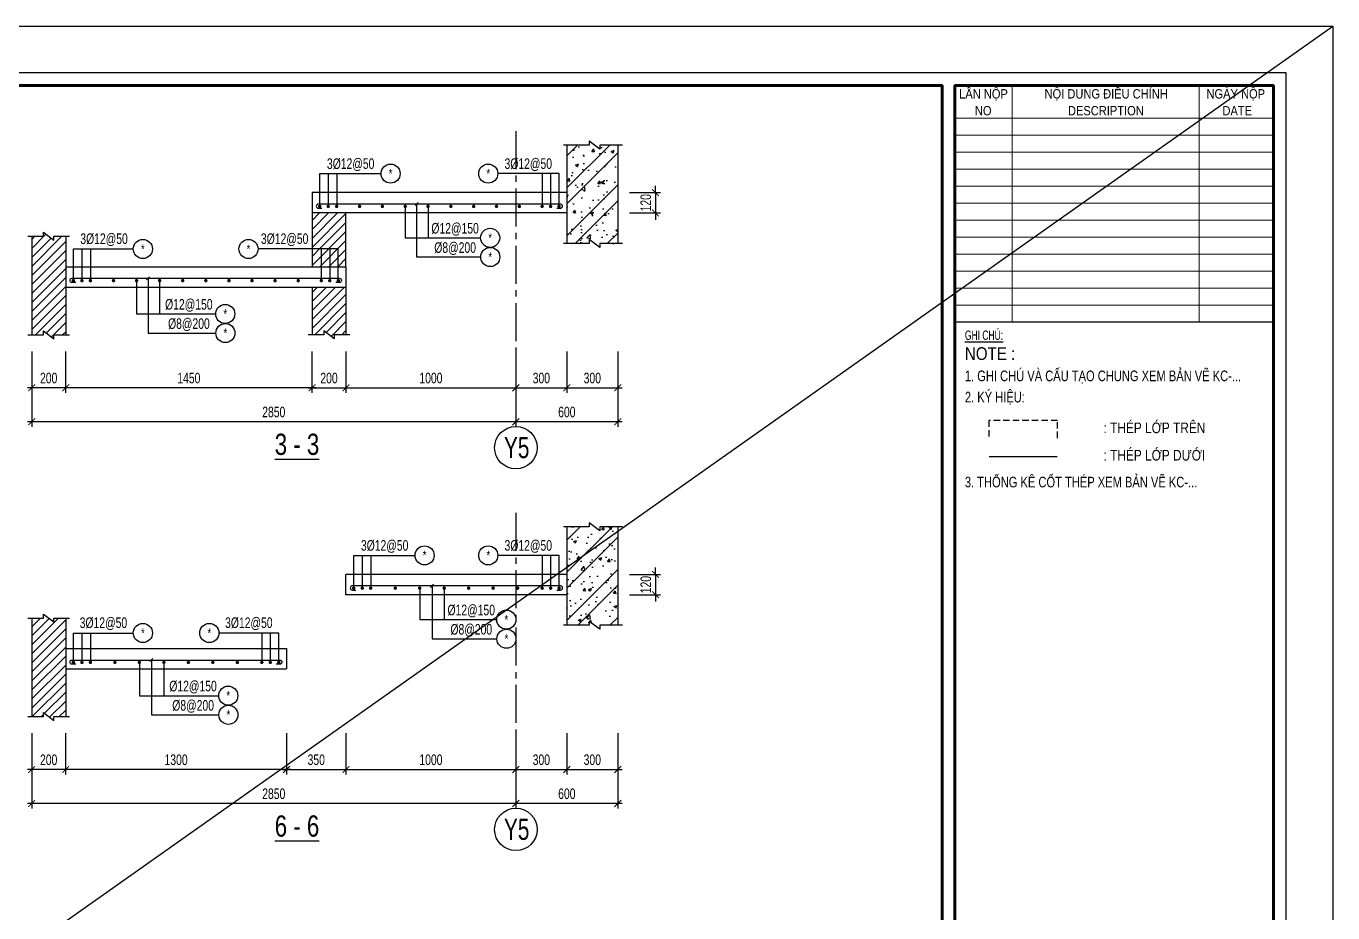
# Model space of a CAD drawing. Header units: millimetres. Extents: x -77370 to 109412, y -14880 to 214694.
# Drawn here: x 72922 to 88305, y 166836 to 177275 of the extents above; entities that cross this region are included whole.
import ezdxf
from ezdxf.enums import TextEntityAlignment as Align

# ---------------------------------------------------------------- set-up
doc = ezdxf.new("R2010")
doc.units = ezdxf.units.MM
doc.header["$LTSCALE"] = 300
doc.header["$MEASUREMENT"] = 0
doc.header["$PDMODE"] = 66
doc.linetypes.add('CENTER2', pattern=[1.125, 0.75, -0.125, 0.125, -0.125])
doc.linetypes.add('HIDDEN', pattern=[0.375, 0.25, -0.125])
doc.layers.get('0').update_dxf_attribs({"linetype": 'CONTINUOUS'})
doc.layers.get('DEFPOINTS').update_dxf_attribs({"linetype": 'CONTINUOUS'})
for name, color, linetype in [('CDC -TEXT KHUNG', 7, 'CONTINUOUS'), ('CDC-KHUNGTEN', 7, 'CONTINUOUS'), ('CDC.01.AXIS', 160, 'CENTER2'), ('CDC.02.DIM', 1, 'CONTINUOUS'), ('CDC.03.BORDER', 3, 'CONTINUOUS'), ('CDC.05.STEEL', 4, 'CONTINUOUS'), ('CDC.06.TEXT', 2, 'CONTINUOUS'), ('CDC.10.HATCH', 251, 'CONTINUOUS'), ('CDC.11.NOTE', 8, 'CONTINUOUS'), ('CDC.14.STEELNUM', 2, 'CONTINUOUS'), ('KCS_SNODE', 6, 'CONTINUOUS'), ('KCS_TEXT', 2, 'CONTINUOUS')]:
    doc.layers.add(name, color=color, linetype=linetype)
doc.layers.add('KCS_Plotter', color=11, linetype='CONTINUOUS', plot=False)
doc.styles.add('ARIAL', font='arial.ttf', dxfattribs={"width": 0.65})
doc.styles.add('Arial_4', font='arial.ttf', dxfattribs={"width": 0.75, "height": 3})
doc.styles.add('KCS_SMTEXT', font='arial.ttf', dxfattribs={"width": 0.7})
doc.styles.add('KT CDC', font='arial.ttf', dxfattribs={"width": 0.85, "height": 200})
doc.dimstyles.new('KCS_DIM25', dxfattribs={"dimscale": 2, "dimtxt": 62.5, "dimasz": 40, "dimexe": 30, "dimexo": 0, "dimgap": 25, "dimtad": 1, "dimdec": 0, "dimlfac": 0.5, "dimzin": 13, "dimdsep": 46, "dimtxsty": 'KCS_SMTEXT', "dimblk": 'ARCHTICK', "dimcen": 0, "dimdle": 25, "dimclrd": 1, "dimclre": 1, "dimclrt": 2, "dimadec": 0, "dimazin": 0, "dimtfac": 1, "dimtdec": 0, "dimtix": 1, "dimtmove": 2, "dimatfit": 3, "dimfxl": 1, "dimtolj": 1, "dimtzin": 13, "dimarcsym": 0})
pattern_1 = [(45, (-2412419.23, 1011026.46), (-53.0330086, 53.0330086), [])]
pattern_2 = [(45, (-2412419.23, 1011026.46), (-282.84271, 282.84271), []), (45, (-2412231.73, 1011026.46), (-282.84271, 282.84271), []), (50, (-2412419.23, 1011026.46), (358.63009, -31.376067), [37.5, -412.5]), (355, (-2412419.23, 1011026.46), (-69.375667, 376.096067), [30, -330]), (100.4514, (-2412389.34, 1011023.85), (289.25469, 344.71977), [31.870095, -350.571056]), (46.1842, (-2412419.23, 1011126.46), (533.620524, -82.75951), [56.25, -618.75]), (96.6356, (-2412374.76, 1011119.56), (467.33135, 487.05894), [47.80514, -525.8565]), (351.1842, (-2412419.23, 1011126.46), (467.33097, 487.0593), [45, -495]), (21, (-2412369.23, 1011101.46), (298.453526, -201.309445), [37.5, -412.5]), (326, (-2412369.23, 1011101.46), (121.657666, 362.57502), [30, -330]), (71.4514, (-2412344.36, 1011084.7), (420.111314, 161.26525), [31.870095, -350.571056]), (37.5, (-2412419.23, 1011026.46), (6.0799277, 166.446927), [0, -326, 0, -335, 0, -331.25]), (7.5, (-2412419.23, 1011026.46), (131.534769, 197.205856), [0, -191, 0, -318.5, 0, -126.25]), (327.5, (-2412530.73, 1011026.46), (266.911218, -11.277436), [0, -125, 0, -390, 0, -517.5]), (317.5, (-2412580.73, 1011026.46), (291.593085, 50.052491), [0, -162.5, 0, -259, 0, -367.5])]

# ---------------------------------------------------------------- blocks, each defined once
blk = doc.blocks.new('_ArchTick')
at = {"color": 0, "linetype": 'ByBlock', "const_width": 0.15}
blk.add_lwpolyline([(-0.5, -0.5), (0.5, 0.5)], dxfattribs=at)
blk = doc.blocks.new('*D898')
at = {"layer": 'CDC.02.DIM', "color": 1, "lineweight": -2, "transparency": 16777216}
for p, q in [((72987, 173445), (72987, 172958)), ((73387, 173445), (73387, 172958)), ((73437, 173018), (72937, 173018))]:
    blk.add_line(p, q, dxfattribs=at)
at = {"layer": 'DEFPOINTS', "color": 0, "transparency": 16777216}
for p in [(72987, 173445), (73387, 173445), (72987, 173018)]:
    blk.add_point(p, dxfattribs=at)
at = {"layer": 'CDC.02.DIM', "color": 1, "lineweight": -2, "transparency": 16777216, "xscale": 80, "yscale": 80, "zscale": 80, "rotation": 180}
blk.add_blockref('_ArchTick', (72987, 173018), dxfattribs=at)
at = {"layer": 'CDC.02.DIM', "color": 1, "lineweight": -2, "transparency": 16777216, "xscale": 80, "yscale": 80, "zscale": 80}
blk.add_blockref('_ArchTick', (73387, 173018), dxfattribs=at)
at = {"layer": 'CDC.02.DIM', "color": 2, "transparency": 16777216, "insert": (73187, 173132), "char_height": 125, "attachment_point": 5, "style": 'KCS_SMTEXT'}
blk.add_mtext('\\A1;200', dxfattribs=at)
blk = doc.blocks.new('*D900')
at = {"layer": 'CDC.02.DIM', "color": 1, "lineweight": -2, "transparency": 16777216}
for p, q in [((80331, 175316), (80331, 175396)), ((80024, 175316), (80391, 175316)), ((80331, 175316), (80331, 175076)), ((80024, 175076), (80391, 175076)), ((80331, 175076), (80331, 174996))]:
    blk.add_line(p, q, dxfattribs=at)
at = {"layer": 'DEFPOINTS', "color": 0, "transparency": 16777216}
for p in [(80024, 175316, 0), (80024, 175076, 0), (80331, 175076)]:
    blk.add_point(p, dxfattribs=at)
at = {"layer": 'CDC.02.DIM', "color": 1, "lineweight": -2, "transparency": 16777216, "xscale": 80, "yscale": 80, "zscale": 80}
for p, rotation in [((80331, 175316), 270), ((80331, 175076), 90)]:
    blk.add_blockref('_ArchTick', p, dxfattribs=dict(at, rotation=rotation))
at = {"layer": 'CDC.02.DIM', "color": 2, "transparency": 16777216, "insert": (80217, 175196), "char_height": 125, "attachment_point": 5, "rotation": 90, "style": 'KCS_SMTEXT'}
blk.add_mtext('\\A1;120', dxfattribs=at)
blk = doc.blocks.new('*D901')
at = {"layer": 'CDC.02.DIM', "color": 1, "lineweight": -2, "transparency": 16777216}
for p, q in [((78687, 173445), (78687, 172958)), ((79287, 173445), (79287, 172958)), ((78637, 173018), (79337, 173018))]:
    blk.add_line(p, q, dxfattribs=at)
at = {"layer": 'DEFPOINTS', "color": 0, "transparency": 16777216}
for p in [(78687, 173445), (79287, 173445), (79287, 173018)]:
    blk.add_point(p, dxfattribs=at)
at = {"layer": 'CDC.02.DIM', "color": 1, "lineweight": -2, "transparency": 16777216, "xscale": 80, "yscale": 80, "zscale": 80, "rotation": 180}
blk.add_blockref('_ArchTick', (78687, 173018), dxfattribs=at)
at = {"layer": 'CDC.02.DIM', "color": 1, "lineweight": -2, "transparency": 16777216, "xscale": 80, "yscale": 80, "zscale": 80}
blk.add_blockref('_ArchTick', (79287, 173018), dxfattribs=at)
at = {"layer": 'CDC.02.DIM', "color": 2, "transparency": 16777216, "insert": (78987, 173132), "char_height": 125, "attachment_point": 5, "style": 'KCS_SMTEXT'}
blk.add_mtext('\\A1;300', dxfattribs=at)
blk = doc.blocks.new('*D902')
at = {"layer": 'CDC.02.DIM', "color": 1, "lineweight": -2, "transparency": 16777216}
for p, q in [((73387, 173445), (73387, 172958)), ((76287, 173445), (76287, 172958)), ((76337, 173018), (73337, 173018))]:
    blk.add_line(p, q, dxfattribs=at)
at = {"layer": 'DEFPOINTS', "color": 0, "transparency": 16777216}
for p in [(73387, 173445), (76287, 173445, 0), (73387, 173018)]:
    blk.add_point(p, dxfattribs=at)
at = {"layer": 'CDC.02.DIM', "color": 1, "lineweight": -2, "transparency": 16777216, "xscale": 80, "yscale": 80, "zscale": 80, "rotation": 180}
blk.add_blockref('_ArchTick', (73387, 173018), dxfattribs=at)
at = {"layer": 'CDC.02.DIM', "color": 1, "lineweight": -2, "transparency": 16777216, "xscale": 80, "yscale": 80, "zscale": 80}
blk.add_blockref('_ArchTick', (76287, 173018), dxfattribs=at)
at = {"layer": 'CDC.02.DIM', "color": 2, "transparency": 16777216, "insert": (74837, 173132), "char_height": 125, "attachment_point": 5, "style": 'KCS_SMTEXT'}
blk.add_mtext('\\A1;1450', dxfattribs=at)
blk = doc.blocks.new('*D903')
at = {"layer": 'CDC.02.DIM', "color": 1, "lineweight": -2, "transparency": 16777216}
for p, q in [((78687, 173445), (78687, 172558)), ((79887, 173445), (79887, 172558)), ((79937, 172618), (78637, 172618))]:
    blk.add_line(p, q, dxfattribs=at)
at = {"layer": 'DEFPOINTS', "color": 0, "transparency": 16777216}
for p in [(78687, 173445), (79887, 173445, 0), (78687, 172618)]:
    blk.add_point(p, dxfattribs=at)
at = {"layer": 'CDC.02.DIM', "color": 1, "lineweight": -2, "transparency": 16777216, "xscale": 80, "yscale": 80, "zscale": 80, "rotation": 180}
blk.add_blockref('_ArchTick', (78687, 172618), dxfattribs=at)
at = {"layer": 'CDC.02.DIM', "color": 1, "lineweight": -2, "transparency": 16777216, "xscale": 80, "yscale": 80, "zscale": 80}
blk.add_blockref('_ArchTick', (79887, 172618), dxfattribs=at)
at = {"layer": 'CDC.02.DIM', "color": 2, "transparency": 16777216, "insert": (79287, 172732), "char_height": 125, "attachment_point": 5, "style": 'KCS_SMTEXT'}
blk.add_mtext('\\A1;600', dxfattribs=at)
blk = doc.blocks.new('*D904')
at = {"layer": 'CDC.02.DIM', "color": 1, "lineweight": -2, "transparency": 16777216}
for p, q in [((79287, 173445), (79287, 172958)), ((79887, 173445), (79887, 172958)), ((79237, 173018), (79937, 173018))]:
    blk.add_line(p, q, dxfattribs=at)
at = {"layer": 'DEFPOINTS', "color": 0, "transparency": 16777216}
for p in [(79287, 173445, 0), (79887, 173445), (79887, 173018)]:
    blk.add_point(p, dxfattribs=at)
at = {"layer": 'CDC.02.DIM', "color": 1, "lineweight": -2, "transparency": 16777216, "xscale": 80, "yscale": 80, "zscale": 80, "rotation": 180}
blk.add_blockref('_ArchTick', (79287, 173018), dxfattribs=at)
at = {"layer": 'CDC.02.DIM', "color": 1, "lineweight": -2, "transparency": 16777216, "xscale": 80, "yscale": 80, "zscale": 80}
blk.add_blockref('_ArchTick', (79887, 173018), dxfattribs=at)
at = {"layer": 'CDC.02.DIM', "color": 2, "transparency": 16777216, "insert": (79587, 173132), "char_height": 125, "attachment_point": 5, "style": 'KCS_SMTEXT'}
blk.add_mtext('\\A1;300', dxfattribs=at)
blk = doc.blocks.new('*D905')
at = {"layer": 'CDC.02.DIM', "color": 1, "lineweight": -2, "transparency": 16777216}
for p, q in [((72987, 173445), (72987, 172558)), ((78687, 173445), (78687, 172558)), ((78737, 172618), (72937, 172618))]:
    blk.add_line(p, q, dxfattribs=at)
at = {"layer": 'DEFPOINTS', "color": 0, "transparency": 16777216}
for p in [(72987, 173445, 0), (78687, 173445, 0), (72987, 172618)]:
    blk.add_point(p, dxfattribs=at)
at = {"layer": 'CDC.02.DIM', "color": 1, "lineweight": -2, "transparency": 16777216, "xscale": 80, "yscale": 80, "zscale": 80, "rotation": 180}
blk.add_blockref('_ArchTick', (72987, 172618), dxfattribs=at)
at = {"layer": 'CDC.02.DIM', "color": 1, "lineweight": -2, "transparency": 16777216, "xscale": 80, "yscale": 80, "zscale": 80}
blk.add_blockref('_ArchTick', (78687, 172618), dxfattribs=at)
at = {"layer": 'CDC.02.DIM', "color": 2, "transparency": 16777216, "insert": (75837, 172732), "char_height": 125, "attachment_point": 5, "style": 'KCS_SMTEXT'}
blk.add_mtext('\\A1;2850', dxfattribs=at)
blk = doc.blocks.new('*D809')
at = {"layer": 'CDC.02.DIM', "color": 1, "lineweight": -2, "transparency": 16777216}
for p, q in [((76287, 173445), (76287, 172958)), ((76687, 173445), (76687, 172958)), ((76237, 173018), (76737, 173018))]:
    blk.add_line(p, q, dxfattribs=at)
at = {"layer": 'DEFPOINTS', "color": 0, "transparency": 16777216}
for p in [(76287, 173445), (76687, 173445, 0), (76687, 173018)]:
    blk.add_point(p, dxfattribs=at)
at = {"layer": 'CDC.02.DIM', "color": 1, "lineweight": -2, "transparency": 16777216, "xscale": 80, "yscale": 80, "zscale": 80, "rotation": 180}
blk.add_blockref('_ArchTick', (76287, 173018), dxfattribs=at)
at = {"layer": 'CDC.02.DIM', "color": 1, "lineweight": -2, "transparency": 16777216, "xscale": 80, "yscale": 80, "zscale": 80}
blk.add_blockref('_ArchTick', (76687, 173018), dxfattribs=at)
at = {"layer": 'CDC.02.DIM', "color": 2, "transparency": 16777216, "insert": (76487, 173132), "char_height": 125, "attachment_point": 5, "style": 'KCS_SMTEXT'}
blk.add_mtext('\\A1;200', dxfattribs=at)
blk = doc.blocks.new('*D810')
at = {"layer": 'CDC.02.DIM', "color": 1, "lineweight": -2, "transparency": 16777216}
for p, q in [((72987, 168951), (72987, 168464)), ((73387, 168951), (73387, 168464)), ((73437, 168524), (72937, 168524))]:
    blk.add_line(p, q, dxfattribs=at)
at = {"layer": 'DEFPOINTS', "color": 0, "transparency": 16777216}
for p in [(72987, 168951), (73387, 168951), (72987, 168524)]:
    blk.add_point(p, dxfattribs=at)
at = {"layer": 'CDC.02.DIM', "color": 1, "lineweight": -2, "transparency": 16777216, "xscale": 80, "yscale": 80, "zscale": 80, "rotation": 180}
blk.add_blockref('_ArchTick', (72987, 168524), dxfattribs=at)
at = {"layer": 'CDC.02.DIM', "color": 1, "lineweight": -2, "transparency": 16777216, "xscale": 80, "yscale": 80, "zscale": 80}
blk.add_blockref('_ArchTick', (73387, 168524), dxfattribs=at)
at = {"layer": 'CDC.02.DIM', "color": 2, "transparency": 16777216, "insert": (73187, 168638), "char_height": 125, "attachment_point": 5, "style": 'KCS_SMTEXT'}
blk.add_mtext('\\A1;200', dxfattribs=at)
blk = doc.blocks.new('*D812')
at = {"layer": 'CDC.02.DIM', "color": 1, "lineweight": -2, "transparency": 16777216}
for p, q in [((80024, 170821), (80391, 170821)), ((80331, 170821), (80331, 170901)), ((80331, 170821), (80331, 170581)), ((80024, 170581), (80391, 170581)), ((80331, 170581), (80331, 170501))]:
    blk.add_line(p, q, dxfattribs=at)
at = {"layer": 'DEFPOINTS', "color": 0, "transparency": 16777216}
for p in [(80024, 170821, 0), (80024, 170581, 0), (80331, 170581)]:
    blk.add_point(p, dxfattribs=at)
at = {"layer": 'CDC.02.DIM', "color": 1, "lineweight": -2, "transparency": 16777216, "xscale": 80, "yscale": 80, "zscale": 80}
for p, rotation in [((80331, 170821), 270), ((80331, 170581), 90)]:
    blk.add_blockref('_ArchTick', p, dxfattribs=dict(at, rotation=rotation))
at = {"layer": 'CDC.02.DIM', "color": 2, "transparency": 16777216, "insert": (80217, 170701), "char_height": 125, "attachment_point": 5, "rotation": 90, "style": 'KCS_SMTEXT'}
blk.add_mtext('\\A1;120', dxfattribs=at)
blk = doc.blocks.new('*D813')
at = {"layer": 'CDC.02.DIM', "color": 1, "lineweight": -2, "transparency": 16777216}
for p, q in [((78687, 168951), (78687, 168464)), ((79287, 168951), (79287, 168464)), ((78637, 168524), (79337, 168524))]:
    blk.add_line(p, q, dxfattribs=at)
at = {"layer": 'DEFPOINTS', "color": 0, "transparency": 16777216}
for p in [(78687, 168951), (79287, 168951), (79287, 168524)]:
    blk.add_point(p, dxfattribs=at)
at = {"layer": 'CDC.02.DIM', "color": 1, "lineweight": -2, "transparency": 16777216, "xscale": 80, "yscale": 80, "zscale": 80, "rotation": 180}
blk.add_blockref('_ArchTick', (78687, 168524), dxfattribs=at)
at = {"layer": 'CDC.02.DIM', "color": 1, "lineweight": -2, "transparency": 16777216, "xscale": 80, "yscale": 80, "zscale": 80}
blk.add_blockref('_ArchTick', (79287, 168524), dxfattribs=at)
at = {"layer": 'CDC.02.DIM', "color": 2, "transparency": 16777216, "insert": (78987, 168638), "char_height": 125, "attachment_point": 5, "style": 'KCS_SMTEXT'}
blk.add_mtext('\\A1;300', dxfattribs=at)
blk = doc.blocks.new('*D814')
at = {"layer": 'CDC.02.DIM', "color": 1, "lineweight": -2, "transparency": 16777216}
for p, q in [((73387, 168951), (73387, 168464)), ((75987, 168951), (75987, 168464)), ((76037, 168524), (73337, 168524))]:
    blk.add_line(p, q, dxfattribs=at)
at = {"layer": 'DEFPOINTS', "color": 0, "transparency": 16777216}
for p in [(73387, 168951), (75987, 168951, 0), (73387, 168524)]:
    blk.add_point(p, dxfattribs=at)
at = {"layer": 'CDC.02.DIM', "color": 1, "lineweight": -2, "transparency": 16777216, "xscale": 80, "yscale": 80, "zscale": 80, "rotation": 180}
blk.add_blockref('_ArchTick', (73387, 168524), dxfattribs=at)
at = {"layer": 'CDC.02.DIM', "color": 1, "lineweight": -2, "transparency": 16777216, "xscale": 80, "yscale": 80, "zscale": 80}
blk.add_blockref('_ArchTick', (75987, 168524), dxfattribs=at)
at = {"layer": 'CDC.02.DIM', "color": 2, "transparency": 16777216, "insert": (74687, 168638), "char_height": 125, "attachment_point": 5, "style": 'KCS_SMTEXT'}
blk.add_mtext('\\A1;1300', dxfattribs=at)
blk = doc.blocks.new('*D815')
at = {"layer": 'CDC.02.DIM', "color": 1, "lineweight": -2, "transparency": 16777216}
for p, q in [((78687, 168951), (78687, 168064)), ((79887, 168951), (79887, 168064)), ((79937, 168124), (78637, 168124))]:
    blk.add_line(p, q, dxfattribs=at)
at = {"layer": 'DEFPOINTS', "color": 0, "transparency": 16777216}
for p in [(78687, 168951), (79887, 168951, 0), (78687, 168124)]:
    blk.add_point(p, dxfattribs=at)
at = {"layer": 'CDC.02.DIM', "color": 1, "lineweight": -2, "transparency": 16777216, "xscale": 80, "yscale": 80, "zscale": 80, "rotation": 180}
blk.add_blockref('_ArchTick', (78687, 168124), dxfattribs=at)
at = {"layer": 'CDC.02.DIM', "color": 1, "lineweight": -2, "transparency": 16777216, "xscale": 80, "yscale": 80, "zscale": 80}
blk.add_blockref('_ArchTick', (79887, 168124), dxfattribs=at)
at = {"layer": 'CDC.02.DIM', "color": 2, "transparency": 16777216, "insert": (79287, 168238), "char_height": 125, "attachment_point": 5, "style": 'KCS_SMTEXT'}
blk.add_mtext('\\A1;600', dxfattribs=at)
blk = doc.blocks.new('*D816')
at = {"layer": 'CDC.02.DIM', "color": 1, "lineweight": -2, "transparency": 16777216}
for p, q in [((79287, 168951), (79287, 168464)), ((79887, 168951), (79887, 168464)), ((79237, 168524), (79937, 168524))]:
    blk.add_line(p, q, dxfattribs=at)
at = {"layer": 'DEFPOINTS', "color": 0, "transparency": 16777216}
for p in [(79287, 168951, 0), (79887, 168951), (79887, 168524)]:
    blk.add_point(p, dxfattribs=at)
at = {"layer": 'CDC.02.DIM', "color": 1, "lineweight": -2, "transparency": 16777216, "xscale": 80, "yscale": 80, "zscale": 80, "rotation": 180}
blk.add_blockref('_ArchTick', (79287, 168524), dxfattribs=at)
at = {"layer": 'CDC.02.DIM', "color": 1, "lineweight": -2, "transparency": 16777216, "xscale": 80, "yscale": 80, "zscale": 80}
blk.add_blockref('_ArchTick', (79887, 168524), dxfattribs=at)
at = {"layer": 'CDC.02.DIM', "color": 2, "transparency": 16777216, "insert": (79587, 168638), "char_height": 125, "attachment_point": 5, "style": 'KCS_SMTEXT'}
blk.add_mtext('\\A1;300', dxfattribs=at)
blk = doc.blocks.new('*D817')
at = {"layer": 'CDC.02.DIM', "color": 1, "lineweight": -2, "transparency": 16777216}
for p, q in [((72987, 168951), (72987, 168064)), ((78687, 168951), (78687, 168064)), ((78737, 168124), (72937, 168124))]:
    blk.add_line(p, q, dxfattribs=at)
at = {"layer": 'DEFPOINTS', "color": 0, "transparency": 16777216}
for p in [(72987, 168951, 0), (78687, 168951, 0), (72987, 168124)]:
    blk.add_point(p, dxfattribs=at)
at = {"layer": 'CDC.02.DIM', "color": 1, "lineweight": -2, "transparency": 16777216, "xscale": 80, "yscale": 80, "zscale": 80, "rotation": 180}
blk.add_blockref('_ArchTick', (72987, 168124), dxfattribs=at)
at = {"layer": 'CDC.02.DIM', "color": 1, "lineweight": -2, "transparency": 16777216, "xscale": 80, "yscale": 80, "zscale": 80}
blk.add_blockref('_ArchTick', (78687, 168124), dxfattribs=at)
at = {"layer": 'CDC.02.DIM', "color": 2, "transparency": 16777216, "insert": (75837, 168238), "char_height": 125, "attachment_point": 5, "style": 'KCS_SMTEXT'}
blk.add_mtext('\\A1;2850', dxfattribs=at)
blk = doc.blocks.new('*D818')
at = {"layer": 'CDC.02.DIM', "color": 1, "lineweight": -2, "transparency": 16777216}
for p, q in [((75987, 168951), (75987, 168464)), ((76687, 168951), (76687, 168464)), ((75937, 168524), (76737, 168524))]:
    blk.add_line(p, q, dxfattribs=at)
at = {"layer": 'DEFPOINTS', "color": 0, "transparency": 16777216}
for p in [(75987, 168951, 0), (76687, 168951, 0), (76687, 168524)]:
    blk.add_point(p, dxfattribs=at)
at = {"layer": 'CDC.02.DIM', "color": 1, "lineweight": -2, "transparency": 16777216, "xscale": 80, "yscale": 80, "zscale": 80, "rotation": 180}
blk.add_blockref('_ArchTick', (75987, 168524), dxfattribs=at)
at = {"layer": 'CDC.02.DIM', "color": 1, "lineweight": -2, "transparency": 16777216, "xscale": 80, "yscale": 80, "zscale": 80}
blk.add_blockref('_ArchTick', (76687, 168524), dxfattribs=at)
at = {"layer": 'CDC.02.DIM', "color": 2, "transparency": 16777216, "insert": (76337, 168638), "char_height": 125, "attachment_point": 5, "style": 'KCS_SMTEXT'}
blk.add_mtext('\\A1;350', dxfattribs=at)
blk = doc.blocks.new('*D819')
at = {"layer": 'CDC.02.DIM', "color": 1, "lineweight": -2, "transparency": 16777216}
for p, q in [((76687, 173445), (76687, 172958)), ((78687, 173445), (78687, 172958)), ((76637, 173018), (78737, 173018))]:
    blk.add_line(p, q, dxfattribs=at)
at = {"layer": 'DEFPOINTS', "color": 0, "transparency": 16777216}
for p in [(76687, 173445), (78687, 173445, 0), (78687, 173018)]:
    blk.add_point(p, dxfattribs=at)
at = {"layer": 'CDC.02.DIM', "color": 1, "lineweight": -2, "transparency": 16777216, "xscale": 80, "yscale": 80, "zscale": 80, "rotation": 180}
blk.add_blockref('_ArchTick', (76687, 173018), dxfattribs=at)
at = {"layer": 'CDC.02.DIM', "color": 1, "lineweight": -2, "transparency": 16777216, "xscale": 80, "yscale": 80, "zscale": 80}
blk.add_blockref('_ArchTick', (78687, 173018), dxfattribs=at)
at = {"layer": 'CDC.02.DIM', "color": 2, "transparency": 16777216, "insert": (77687, 173132), "char_height": 125, "attachment_point": 5, "style": 'KCS_SMTEXT'}
blk.add_mtext('\\A1;1000', dxfattribs=at)
blk = doc.blocks.new('*D820')
at = {"layer": 'CDC.02.DIM', "color": 1, "lineweight": -2, "transparency": 16777216}
for p, q in [((76687, 168951), (76687, 168464)), ((78687, 168951), (78687, 168464)), ((76637, 168524), (78737, 168524))]:
    blk.add_line(p, q, dxfattribs=at)
at = {"layer": 'DEFPOINTS', "color": 0, "transparency": 16777216}
for p in [(76687, 168951), (78687, 168951, 0), (78687, 168524)]:
    blk.add_point(p, dxfattribs=at)
at = {"layer": 'CDC.02.DIM', "color": 1, "lineweight": -2, "transparency": 16777216, "xscale": 80, "yscale": 80, "zscale": 80, "rotation": 180}
blk.add_blockref('_ArchTick', (76687, 168524), dxfattribs=at)
at = {"layer": 'CDC.02.DIM', "color": 1, "lineweight": -2, "transparency": 16777216, "xscale": 80, "yscale": 80, "zscale": 80}
blk.add_blockref('_ArchTick', (78687, 168524), dxfattribs=at)
at = {"layer": 'CDC.02.DIM', "color": 2, "transparency": 16777216, "insert": (77687, 168638), "char_height": 125, "attachment_point": 5, "style": 'KCS_SMTEXT'}
blk.add_mtext('\\A1;1000', dxfattribs=at)
blk = doc.blocks.new('Khung tên chuẩn')
at = {"layer": 'CDC-KHUNGTEN', "color": 8, "lineweight": 9}
for p, q in [((76550, 58000), (76550, 52433)), ((80950, 58000), (80950, 52433)), ((82700, 57233), (75200, 57233)), ((82700, 56833), (75200, 56833)), ((82700, 56433), (75200, 56433)), ((82700, 56033), (75200, 56033)), ((82700, 55633), (75200, 55633)), ((82700, 55233), (75200, 55233)), ((82700, 54833), (75200, 54833)), ((82700, 54433), (75200, 54433)), ((82700, 54033), (75200, 54033)), ((82700, 53633), (75200, 53633)), ((82700, 53233), (75200, 53233)), ((82700, 52833), (75200, 52833))]:
    blk.add_line(p, q, dxfattribs=at)
at = {"layer": 'CDC-KHUNGTEN', "color": 6, "lineweight": 25}
blk.add_line((82700, 52433), (75200, 52433), dxfattribs=at)
at = {"layer": 'CDC-KHUNGTEN', "color": 8}
blk.add_lwpolyline([(75096, 1100), (83000, 1100), (83000, 58300), (3000, 58300), (3000, 1100), (75096, 1100)], dxfattribs=at)
at = {"layer": 'CDC-KHUNGTEN', "color": 255, "lineweight": 60}
blk.add_lwpolyline([(74900, 1400), (74900, 58000), (3300, 58000), (3300, 1400), (74900, 1400)], close=True, dxfattribs=at)
blk.add_lwpolyline([(75200, 1400), (82700, 1400), (82700, 58000), (75200, 58000), (75200, 1400)], dxfattribs=at)
at = {"layer": 'DEFPOINTS', "color": 1, "ltscale": 0.2}
blk.add_lwpolyline([(0, 0), (0, 59400), (84100, 59400), (84100, 0), (0, 0)], close=True, dxfattribs=at)
at = {"layer": 'CDC -TEXT KHUNG', "color": 7, "style": 'KT CDC', "width": 0.85}
for s, p in [('NO', (75672, 57299)), ('DESCRIPTION', (77863, 57299)), ('DATE', (81501, 57299))]:
    blk.add_text(s, height=220, dxfattribs=at).set_placement(p)
at = {"layer": 'CDC -TEXT KHUNG', "char_height": 220, "attachment_point": 2, "line_spacing_factor": 0.941778, "style": 'KT CDC'}
for s, insert, width in [('LẦN NỘP', (75875, 57916), 1464.22), ('NỘI DUNG ĐIỀU CHỈNH', (78763, 57916), 3699.71), ('NGÀY NỘP', (81814, 57916), 1755.59)]:
    blk.add_mtext(s, dxfattribs=dict(at, insert=insert, width=width))
at = {"layer": 'CDC-KHUNGTEN', "color": 7, "style": 'Arial_4', "width": 0.85}
blk.add_text('NOTE :', height=300, dxfattribs=at).set_placement((75436, 51540))
at = {"layer": 'CDC-KHUNGTEN', "color": 6, "insert": (75436, 52233), "char_height": 220, "width": 1881.96, "attachment_point": 1, "style": 'ARIAL'}
blk.add_mtext('{\\LGHI CHÚ:}', dxfattribs=at)

msp = doc.modelspace()

# ---------------------------------------------------------------- hatches: boundary and pattern name
at = {"layer": 'CDC.10.HATCH'}
h = msp.add_hatch(dxfattribs=at)
h.set_pattern_fill('BETONG', color=256, scale=50)
h.set_pattern_definition(pattern_2)
h.paths.add_polyline_path([(79887.2, 175875.6), (79674.5, 175875.6), (79674.5, 175828.7), (79549.5, 175922.5), (79549.5, 175875.6), (79287.2, 175875.6), (79287.2, 174715.6), (79549.5, 174715.6), (79549.5, 174762.5), (79674.5, 174668.7), (79674.5, 174715.6), (79887.2, 174715.6)])
h = msp.add_hatch(dxfattribs=at)
h.set_pattern_fill('ANSI31', color=256, scale=600, style=0)
h.set_pattern_definition(pattern_1)
h.paths.add_polyline_path([(76396.3, 174652), (76287.2, 174652), (76287.2, 174441.7), (76396.3, 174441.7)])
h.paths.add_polyline_path([(76496.3, 174652), (76396.3, 174652), (76396.3, 174441.7), (76496.3, 174441.7)], flags=17)
h.paths.add_polyline_path([(76596.3, 174652), (76496.3, 174652), (76496.3, 174441.7), (76596.3, 174441.7)], flags=17)
h.paths.add_polyline_path([(76687.2, 175075.6), (76287.2, 175075.6), (76287.2, 174652), (76596.3, 174652), (76596.3, 174441.7), (76687.2, 174441.7)])
h = msp.add_hatch(dxfattribs=at)
h.set_pattern_fill('ANSI31', color=256, scale=600, style=0)
h.set_pattern_definition(pattern_1)
h.paths.add_polyline_path([(73387.2, 174801.7), (73249.7, 174801.7), (73249.7, 174754.8), (73124.7, 174848.6), (73124.7, 174801.7), (72987.2, 174801.7), (72987.2, 173641.7), (73124.7, 173641.7), (73124.7, 173688.6), (73249.7, 173594.8), (73249.7, 173641.7), (73387.2, 173641.7)])
h = msp.add_hatch(dxfattribs=at)
h.set_pattern_fill('ANSI31', color=256, scale=600, style=0)
h.set_pattern_definition(pattern_1)
h.paths.add_polyline_path([(76687.2, 174201.7), (76287.2, 174201.7), (76287.2, 173641.7), (76424.7, 173641.7), (76424.7, 173688.6), (76549.7, 173594.8), (76549.7, 173641.7), (76687.2, 173641.7)])
h = msp.add_hatch(dxfattribs=at)
h.set_pattern_fill('BETONG', color=256, scale=50)
h.set_pattern_definition(pattern_2)
h.paths.add_polyline_path([(79887.2, 171381.4), (79674.5, 171381.4), (79674.5, 171334.5), (79549.5, 171428.3), (79549.5, 171381.4), (79287.2, 171381.4), (79287.2, 170221.4), (79549.5, 170221.4), (79549.5, 170268.3), (79674.5, 170174.5), (79674.5, 170221.4), (79887.2, 170221.4)])
h = msp.add_hatch(dxfattribs=at)
h.set_pattern_fill('ANSI31', color=256, scale=600, style=0)
h.set_pattern_definition(pattern_1)
h.paths.add_polyline_path([(73387.2, 170307.5), (73249.7, 170307.5), (73249.7, 170260.6), (73124.7, 170354.4), (73124.7, 170307.5), (72987.2, 170307.5), (72987.2, 169147.5), (73124.7, 169147.5), (73124.7, 169194.4), (73249.7, 169100.6), (73249.7, 169147.5), (73387.2, 169147.5)])

# ---------------------------------------------------------------- linework, layer by layer
at = {"layer": 'CDC.01.AXIS', "ltscale": 2}
for p, q in [((78687.2, 176040.9, 0), (78687.2, 173254.4, 0)), ((78687.2, 171546.7, 0), (78687.2, 168760.2, 0))]:
    msp.add_line(p, q, dxfattribs=at)
at = {"layer": 'CDC.02.DIM'}
for centre in [(78687.2, 172312.9), (78687.2, 167818.7)]:
    msp.add_circle(centre, 250, dxfattribs=at)
at = {"layer": 'CDC.03.BORDER'}
for p, q in [((79287.2, 175875.6, 0), (79287.2, 174715.6, 0)), ((79887.2, 175875.6, 0), (79887.2, 174715.6, 0)), ((79287.2, 175315.6, 0), (76287.2, 175315.6, 0)), ((76287.2, 175315.6, 0), (76287.2, 175075.6, 0)), ((79287.2, 175075.6, 0), (76287.2, 175075.6, 0)), ((76287.2, 175075.6, 0), (76287.2, 174441.7, 0)), ((76687.2, 174441.7, 0), (76687.2, 175075.6, 0)), ((72987.2, 174801.7), (72987.2, 173641.7)), ((73387.2, 174801.7), (73387.2, 173641.7)), ((73387.2, 174441.7), (76687.2, 174441.7, 0)), ((76687.2, 174441.7, 0), (76687.2, 173641.7, 0)), ((76687.2, 174441.7, 0), (76687.2, 174316.3, 0)), ((73387.2, 174201.7), (76687.2, 174201.7, 0)), ((76287.2, 174201.7, 0), (76287.2, 173641.7)), ((79287.2, 171381.4, 0), (79287.2, 170221.4, 0)), ((79887.2, 171381.4, 0), (79887.2, 170221.4, 0)), ((79287.2, 170821.4, 0), (76687.2, 170821.4, 0)), ((76687.2, 170581.4, 0), (76687.2, 170821.4, 0)), ((79287.2, 170581.4, 0), (76687.2, 170581.4, 0)), ((72987.2, 170307.5), (72987.2, 169147.5)), ((73387.2, 170307.5), (73387.2, 169147.5)), ((73387.2, 169947.5), (75987.2, 169947.5)), ((75987.2, 169947.5), (75987.2, 169707.5)), ((73387.2, 169707.5), (75987.2, 169707.5))]:
    msp.add_line(p, q, dxfattribs=at)
at = {"layer": 'CDC.05.STEEL'}
msp.add_line((85060.6, 172206), (84260.6, 172206), dxfattribs=at)
at = {"layer": 'CDC.05.STEEL', "elevation": 0}
for points in [[(79169.5, 175131.2), (79211.4, 175131.2, 1), (79211.4, 175180.7), (76362, 175180.7, 1), (76362, 175131.2), (76403.3, 175131.2)], [(79169.5, 170637), (79211.4, 170637, 1), (79211.4, 170686.5), (76762, 170686.5, 1), (76762, 170637), (76803.3, 170637)]]:
    msp.add_lwpolyline(points, format="xyb", dxfattribs=at)
at = {"layer": 'CDC.05.STEEL'}
for points in [[(73505, 174257.3), (73463.1, 174257.3, -1), (73463.1, 174306.8), (76607.7, 174306.8, -1), (76607.7, 174257.3), (76566.4, 174257.3)], [(73505, 169763.1), (73463.1, 169763.1, -1), (73463.1, 169812.6), (75907.7, 169812.6, -1), (75907.7, 169763.1), (75866.4, 169763.1)]]:
    msp.add_lwpolyline(points, format="xyb", dxfattribs=at)
at = {"layer": 'CDC.05.STEEL', "linetype": 'HIDDEN'}
msp.add_lwpolyline([(85061.8, 172426.7), (85061.8, 172631.4), (84255.1, 172631.4), (84255.1, 172426.7)], dxfattribs=at)
at = {"layer": 'CDC.11.NOTE'}
for p, q in [((77384.2, 175153.1, 0), (77384.2, 174782.6, 0)), ((77518.9, 175180.7, 0), (77518.9, 174557.6, 0)), ((77384.2, 174782.6, 0), (78272.1, 174782.6, 0)), ((77518.9, 174557.6, 0), (78273.3, 174557.6, 0)), ((74356.5, 174306.8), (74356.5, 173662.2)), ((74221.8, 174279.2), (74221.8, 173887.2)), ((74221.8, 173887.2), (75153.3, 173887.2, 0)), ((74356.5, 173662.2), (75154.8, 173662.2, 0)), ((77554.8, 170658.9, 0), (77554.8, 170288.4, 0)), ((77700.4, 170686.5, 0), (77700.4, 170063.4, 0)), ((77554.8, 170288.4, 0), (78462.3, 170288.4, 0)), ((77700.4, 170063.4, 0), (78463.5, 170063.4, 0)), ((74254.8, 169785), (74254.8, 169393)), ((74396, 169812.6), (74396, 169168)), ((74254.8, 169393), (75188.8, 169393, 0)), ((74396, 169168), (75190.3, 169168, 0))]:
    msp.add_line(p, q, dxfattribs=at)
at = {"layer": 'CDC.11.NOTE', "color": 1, "elevation": 0}
for points in [[(79942.1, 175875.6), (79674.5, 175875.6), (79674.5, 175828.7), (79549.5, 175922.5), (79549.5, 175875.6), (79248.4, 175875.6)], [(79942.1, 174715.6), (79674.5, 174715.6), (79674.5, 174668.7), (79549.5, 174762.5), (79549.5, 174715.6), (79248.4, 174715.6)], [(79942.1, 171381.4), (79674.5, 171381.4), (79674.5, 171334.5), (79549.5, 171428.3), (79549.5, 171381.4), (79248.4, 171381.4)], [(79942.1, 170221.4), (79674.5, 170221.4), (79674.5, 170174.5), (79549.5, 170268.3), (79549.5, 170221.4), (79248.4, 170221.4)]]:
    msp.add_lwpolyline(points, dxfattribs=at)
at = {"layer": 'CDC.11.NOTE', "elevation": 0}
for points in [[(76378.2, 175153.1), (76378.2, 175539.1), (77100.2, 175539.1)], [(76478.2, 175539.1), (76478.2, 175153.1)], [(76578.2, 175539.1), (76578.2, 175153.1)], [(79196.3, 175153.1), (79196.3, 175539.1), (78474.3, 175539.1)], [(78996.3, 175539.1), (78996.3, 175153.1)], [(79096.3, 175539.1), (79096.3, 175153.1)], [(77652.9, 175153.1), (77652.9, 174782.6)], [(76396.3, 174652), (76396.3, 174279.2)], [(76496.3, 174652), (76496.3, 174279.2)], [(76778.2, 170658.9), (76778.2, 171044.9), (77500.2, 171044.9)], [(76878.2, 171044.9), (76878.2, 170658.9)], [(76978.2, 171044.9), (76978.2, 170658.9)], [(79196.3, 170658.9), (79196.3, 171044.9), (78474.3, 171044.9)], [(78996.3, 171044.9), (78996.3, 170658.9)], [(79096.3, 171044.9), (79096.3, 170658.9)], [(77843.1, 170658.9), (77843.1, 170288.4)]]:
    msp.add_lwpolyline(points, dxfattribs=at)
at = {"layer": 'CDC.11.NOTE', "color": 3, "elevation": 0}
for points in [[(77537.4, 175199.3), (77500.3, 175162.1)], [(77718.9, 170705), (77681.8, 170667.9)]]:
    msp.add_lwpolyline(points, dxfattribs=at)
at = {"layer": 'CDC.11.NOTE', "color": 1}
for points in [[(72940.3, 174801.7), (73124.7, 174801.7), (73124.7, 174848.6), (73249.7, 174754.8), (73249.7, 174801.7), (73434.1, 174801.7)], [(72940.3, 173641.7), (73124.7, 173641.7), (73124.7, 173688.6), (73249.7, 173594.8), (73249.7, 173641.7), (73434.1, 173641.7)], [(76734.1, 173641.7), (76549.7, 173641.7), (76549.7, 173594.8), (76424.7, 173688.6), (76424.7, 173641.7), (76240.3, 173641.7)], [(72940.3, 170307.5), (73124.7, 170307.5), (73124.7, 170354.4), (73249.7, 170260.6), (73249.7, 170307.5), (73434.1, 170307.5)], [(72940.3, 169147.5), (73124.7, 169147.5), (73124.7, 169194.4), (73249.7, 169100.6), (73249.7, 169147.5), (73434.1, 169147.5)]]:
    msp.add_lwpolyline(points, dxfattribs=at)
at = {"layer": 'CDC.11.NOTE'}
for points in [[(73478.2, 174279.2), (73478.2, 174652), (74183.4, 174652)], [(73578.2, 174652), (73578.2, 174279.2)], [(73678.2, 174652), (73678.2, 174279.2)], [(76596.3, 174279.2), (76596.3, 174652), (75651.9, 174652)], [(74493.6, 174279.2), (74493.6, 173887.2)], [(73478.2, 169785), (73478.2, 170131), (74183.4, 170131)], [(73578.2, 170131), (73578.2, 169785)], [(73678.2, 170131), (73678.2, 169785)], [(75896.3, 169785), (75896.3, 170131), (75191.1, 170131)], [(75696.3, 170131), (75696.3, 169785)], [(75796.3, 170131), (75796.3, 169785)], [(74543.1, 169785), (74543.1, 169393)]]:
    msp.add_lwpolyline(points, dxfattribs=at)
at = {"layer": 'CDC.11.NOTE', "color": 3}
for points in [[(74375.1, 174325.4), (74338, 174288.2)], [(74414.6, 169831.1), (74377.5, 169794)]]:
    msp.add_lwpolyline(points, dxfattribs=at)
at = {"layer": 'CDC.14.STEELNUM', "color": 8}
for centre in [(77212.7, 175539.1, 0), (78361.8, 175539.1, 0), (74295.9, 174652), (75539.4, 174652), (78384.6, 174782.6, 0), (78385.8, 174557.6, 0), (75265.8, 173887.2, 0), (75267.3, 173662.2, 0), (77612.7, 171044.9, 0), (78361.8, 171044.9, 0), (78574.8, 170288.4, 0), (74295.9, 170131), (75078.6, 170131), (78576, 170063.4, 0), (75301.3, 169393, 0), (75302.8, 169168, 0)]:
    msp.add_circle(centre, 112.5, dxfattribs=at)
at = {"layer": 'KCS_Plotter'}
msp.add_line((46255, 147575.5), (88305, 177275.5), dxfattribs=at)
at = {"layer": 'KCS_SNODE', "const_width": 20, "elevation": 0}
for points in [[(76388.1, 175152.7, -1), (76368.2, 175153.6, -1)], [(76488.1, 175152.7, -1), (76468.2, 175153.6, -1)], [(76588.1, 175152.7, -1), (76568.2, 175153.6, -1)], [(76836.8, 175152.7, 1), (76856.8, 175153.6, 1)], [(77105.5, 175152.7, 1), (77125.5, 175153.6, 1)], [(77374.2, 175152.7, 1), (77394.2, 175153.6, 1)], [(77642.9, 175152.7, 1), (77662.9, 175153.6, 1)], [(77911.6, 175152.7, 1), (77931.5, 175153.6, 1)], [(78180.3, 175152.7, 1), (78200.2, 175153.6, 1)], [(78448.9, 175152.7, 1), (78468.9, 175153.6, 1)], [(78717.6, 175152.7, 1), (78737.6, 175153.6, 1)], [(78986.3, 175152.7, 1), (79006.3, 175153.6, 1)], [(79086.3, 175152.7, 1), (79106.3, 175153.6, 1)], [(79186.3, 175152.7, 1), (79206.3, 175153.6, 1)], [(76788.1, 170658.5, -1), (76768.2, 170659.4, -1)], [(76888.1, 170658.5, -1), (76868.2, 170659.4, -1)], [(76988.1, 170658.5, -1), (76968.2, 170659.4, -1)], [(77256.5, 170658.5, 1), (77276.4, 170659.4, 1)], [(77544.8, 170658.5, 1), (77564.8, 170659.4, 1)], [(77833.1, 170658.5, 1), (77853.1, 170659.4, 1)], [(78121.4, 170658.5, 1), (78141.4, 170659.4, 1)], [(78409.7, 170658.5, 1), (78429.7, 170659.4, 1)], [(78698, 170658.5, 1), (78718, 170659.4, 1)], [(78986.3, 170658.5, 1), (79006.3, 170659.4, 1)], [(79086.3, 170658.5, 1), (79106.3, 170659.4, 1)], [(79186.3, 170658.5, 1), (79206.3, 170659.4, 1)]]:
    msp.add_lwpolyline(points, format="xyb", close=True, dxfattribs=at)
at = {"layer": 'KCS_SNODE', "const_width": 20}
for points in [[(73488.1, 174278.8, -1), (73468.2, 174279.7, -1)], [(73588.1, 174278.8, -1), (73568.2, 174279.7, -1)], [(73688.1, 174278.8, -1), (73668.2, 174279.7, -1)], [(73940, 174278.8, 1), (73960, 174279.7, 1)], [(74211.8, 174278.8, 1), (74231.8, 174279.7, 1)], [(74483.6, 174278.8, 1), (74503.6, 174279.7, 1)], [(74755.4, 174278.8, 1), (74775.4, 174279.7, 1)], [(75027.2, 174278.8, 1), (75047.2, 174279.7, 1)], [(75299, 174278.8, 1), (75319, 174279.7, 1)], [(75570.9, 174278.8, 1), (75590.8, 174279.7, 1)], [(75842.7, 174278.8, 1), (75862.6, 174279.7, 1)], [(76114.5, 174278.8, 1), (76134.5, 174279.7, 1)], [(76386.3, 174278.8, 1), (76406.3, 174279.7, 1)], [(76486.3, 174278.8, 1), (76506.3, 174279.7, 1)], [(76586.3, 174278.8, 1), (76606.3, 174279.7, 1)], [(73488.1, 169784.6, -1), (73468.2, 169785.5, -1)], [(73588.1, 169784.6, -1), (73568.2, 169785.5, -1)], [(73688.1, 169784.6, -1), (73668.2, 169785.5, -1)], [(73956.5, 169784.6, 1), (73976.4, 169785.5, 1)], [(74244.8, 169784.6, 1), (74264.8, 169785.5, 1)], [(74533.1, 169784.6, 1), (74553.1, 169785.5, 1)], [(74821.4, 169784.6, 1), (74841.4, 169785.5, 1)], [(75109.7, 169784.6, 1), (75129.7, 169785.5, 1)], [(75398, 169784.6, 1), (75418, 169785.5, 1)], [(75686.3, 169784.6, 1), (75706.3, 169785.5, 1)], [(75786.3, 169784.6, 1), (75806.3, 169785.5, 1)], [(75886.3, 169784.6, 1), (75906.3, 169785.5, 1)]]:
    msp.add_lwpolyline(points, format="xyb", close=True, dxfattribs=at)

# ---------------------------------------------------------------- block references
at = {"xscale": 0.5000000002619345, "yscale": 0.5000000002619345, "zscale": 0.5000000002619345}
msp.add_blockref('Khung tên chuẩn', (46255, 147575.5), dxfattribs=at)

# ---------------------------------------------------------------- texts
at = {"layer": 'CDC.06.TEXT', "color": 2, "linetype": 'ByBlock', "style": 'KCS_SMTEXT', "width": 0.7}
for s, p in [('3%%C12@50', (76462.6, 175656.5, 0)), ('3%%C12@50', (78553.5, 175656.5, 0)), ('%%C12@150', (77691.9, 174895.8, 0)), ('3%%C12@50', (73559.5, 174773.2)), ('3%%C12@50', (75685.4, 174773.2)), ('%%C8@200', (77726.4, 174668.8, 0)), ('%%C12@150', (74557.6, 174000.4)), ('%%C8@200', (74592.5, 173773.3)), ('3%%C12@50', (76862.6, 171162.3, 0)), ('3%%C12@50', (78553.5, 171162.3, 0)), ('%%C12@150', (77882.1, 170401.6, 0)), ('3%%C12@50', (73552.3, 170252.3)), ('3%%C12@50', (75263.8, 170252.3)), ('%%C8@200', (77916.6, 170174.5, 0)), ('%%C12@150', (74607, 169506.2)), ('%%C8@200', (74642, 169279.1))]:
    msp.add_text(s, height=125, dxfattribs=at).set_placement(p, align=Align.MIDDLE_LEFT)
at = {"layer": 'CDC.06.TEXT', "linetype": 'ByBlock', "style": 'KCS_SMTEXT', "width": 0.75}
msp.add_text('1. GHI CHÚ VÀ CẤU TẠO CHUNG XEM BẢN VẼ KC-...', height=125, rotation=360, dxfattribs=at).set_placement((83972.9, 173095.5))
at = {"layer": 'CDC.06.TEXT', "color": 4, "style": 'KCS_SMTEXT'}
for s, width, p in [('%%U3 - 3', 0.75, (76110.3, 172352.8)), ('Y5', 0.7, (78696.7, 172312.9)), ('%%U6 - 6', 0.75, (76110.3, 167858.6)), ('Y5', 0.7, (78696.7, 167818.7))]:
    msp.add_text(s, height=250, dxfattribs=dict(at, width=width)).set_placement(p, align=Align.MIDDLE)
at = {"layer": 'CDC.14.STEELNUM', "style": 'KCS_SMTEXT', "width": 0.7}
for p in [(77212.7, 175539.1, 0), (78361.8, 175539.1, 0), (78384.6, 174782.6, 0), (74295.9, 174652), (75539.4, 174652), (78385.8, 174557.6, 0), (75265.8, 173887.2, 0), (75267.3, 173662.2, 0), (77612.7, 171044.9, 0), (78361.8, 171044.9, 0), (78574.8, 170288.4, 0), (74295.9, 170131), (75078.6, 170131), (78576, 170063.4, 0), (75301.3, 169393, 0), (75302.8, 169168, 0)]:
    msp.add_text('*', height=112.5, dxfattribs=at).set_placement(p, align=Align.MIDDLE)
at = {"layer": 'KCS_TEXT', "style": 'KCS_SMTEXT', "width": 0.75}
for s, p in [('2. KÝ HIỆU:', (83972.9, 172970.5)), ('3. THỐNG KÊ CỐT THÉP XEM BẢN VẼ KC-...', (83972.9, 171970.5))]:
    msp.add_text(s, height=125, dxfattribs=at).set_placement(p, align=Align.TOP_LEFT)
at = {"layer": 'KCS_TEXT', "style": 'KCS_SMTEXT', "width": 0.8}
for s, p in [(': THÉP LỚP TRÊN', (85605.2, 172483.8)), (': THÉP LỚP DƯỚI', (85605.2, 172161.7))]:
    msp.add_text(s, height=125, dxfattribs=at).set_placement(p)

# ---------------------------------------------------------------- dimensions: what is measured, and where the dimension line sits
at = {"layer": 'CDC.02.DIM'}
for base, p1, p2, angle, picture, middle in [((80331.2, 175075.6, 0), (80023.6, 175315.6, 0), (80023.6, 175075.6, 0), 90, '*D900', (80217.4, 175195.6, 0)), ((72987.2, 172617.9, 0), (78687.2, 173444.7), (72987.2, 173444.7, 0), 180, '*D905', (75837.2, 172731.7, 0)), ((73387.2, 173017.9), (76287.2, 173444.7, 0), (73387.2, 173444.7), 180, '*D902', (74837.2, 173131.7)), ((76687.2, 173017.9, 0), (76287.2, 173444.7, 0), (76687.2, 173444.7, 0), 180, '*D809', (76487.2, 173131.7, 0)), ((78687.2, 173017.9, 0), (76687.2, 173444.7, 0), (78687.2, 173444.7, 0), 180, '*D819', (77687.2, 173131.7, 0)), ((78687.2, 172617.9), (79887.2, 173444.7, 0), (78687.2, 173444.7), 180, '*D903', (79287.2, 172731.7)), ((79887.2, 173017.9, 0), (79287.2, 173444.7), (79887.2, 173444.7, 0), 180, '*D904', (79587.2, 173131.8, 0)), ((80331.2, 170581.4, 0), (80023.6, 170821.4, 0), (80023.6, 170581.4, 0), 90, '*D812', (80217.4, 170701.4, 0)), ((72987.2, 168123.7, 0), (78687.2, 168950.5), (72987.2, 168950.5, 0), 180, '*D817', (75837.2, 168237.5, 0)), ((73387.2, 168523.7), (75987.2, 168950.5, 0), (73387.2, 168950.5), 180, '*D814', (74687.2, 168637.5)), ((76687.2, 168523.7, 0), (75987.2, 168950.5), (76687.2, 168950.5, 0), 180, '*D818', (76337.2, 168637.5, 0)), ((78687.2, 168523.7, 0), (76687.2, 168950.5, 0), (78687.2, 168950.5, 0), 180, '*D820', (77687.2, 168637.5, 0)), ((78687.2, 168123.7), (79887.2, 168950.5, 0), (78687.2, 168950.5), 180, '*D815', (79287.2, 168237.5)), ((79887.2, 168523.7, 0), (79287.2, 168950.5), (79887.2, 168950.5, 0), 180, '*D816', (79587.2, 168637.5, 0))]:
    dim = msp.add_linear_dim(base=base, p1=p1, p2=p2, angle=angle, dimstyle='KCS_DIM25', dxfattribs=at)
    dim.commit()
    dim.dimension.update_dxf_attribs({"geometry": picture, "text_midpoint": middle})
for base, p1, p2, picture, middle in [((72987.2, 173017.9), (73387.2, 173444.7), (72987.2, 173444.7), '*D898', (73187.2, 173131.7)), ((79287.2, 173017.9), (78687.2, 173444.7), (79287.2, 173444.7), '*D901', (78987.2, 173131.8)), ((72987.2, 168523.7), (73387.2, 168950.5), (72987.2, 168950.5), '*D810', (73187.2, 168637.5)), ((79287.2, 168523.7), (78687.2, 168950.5), (79287.2, 168950.5), '*D813', (78987.2, 168637.5))]:
    dim = msp.add_linear_dim(base=base, p1=p1, p2=p2, dimstyle='KCS_DIM25', dxfattribs=at)
    dim.commit()
    dim.dimension.update_dxf_attribs({"geometry": picture, "text_midpoint": middle})

doc.saveas('drawing.dxf')
